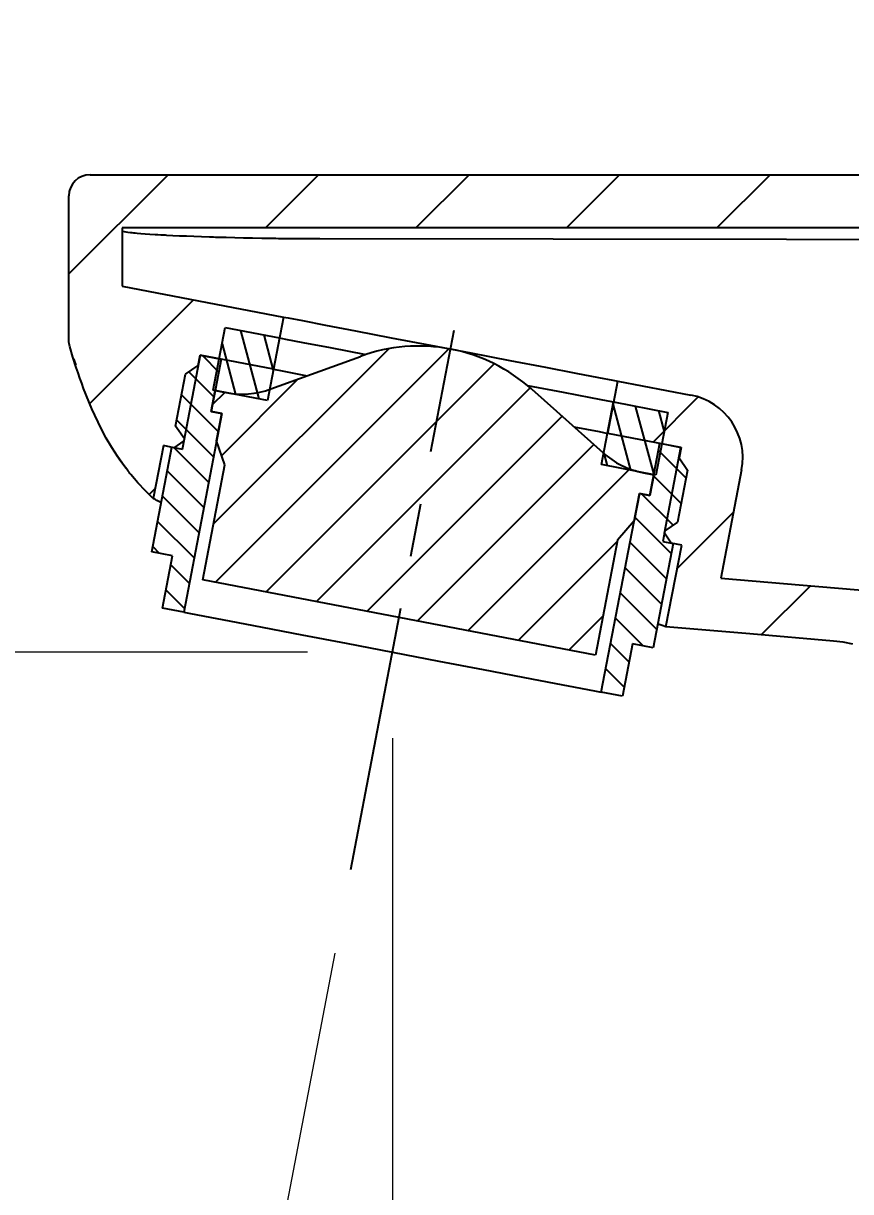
# Model space of a CAD drawing. Extents: x 0 to 1354, y 0 to 992.
# Drawn here: x 677.3 to 716.2, y 375.9 to 430.8 of the extents above; entities that cross this region are included whole.
import ezdxf

# ---------------------------------------------------------------- set-up
doc = ezdxf.new("R2010")
doc.units = 0
doc.header["$LTSCALE"] = 10
doc.header["$MEASUREMENT"] = 0
doc.header["$PDMODE"] = 3
doc.header["$PDSIZE"] = -10
doc.linetypes.add('CENTER', pattern=[2, 1.25, -0.25, 0.25, -0.25])
doc.layers.get('0').update_dxf_attribs({"linetype": 'CONTINUOUS'})
doc.layers.get('DEFPOINTS').update_dxf_attribs({"linetype": 'CONTINUOUS'})
doc.styles.add('Daelim Dimension', font='')
doc.styles.get('Daelim Dimension').set_extended_font_data('나눔고딕')
doc.dimstyles.new('DEFAULT', dxfattribs={"dimscale": 2, "dimtxt": 6, "dimasz": 2, "dimexe": 0, "dimexo": 2, "dimgap": 1, "dimtad": 1, "dimdec": 1, "dimzin": 9, "dimdsep": 46, "dimtxsty": 'Daelim Dimension', "dimcen": 0.5, "dimclrd": 5, "dimclre": 5, "dimclrt": 7, "dimadec": 1, "dimazin": 0, "dimtfac": 1, "dimtdec": 1, "dimtix": 1, "dimtmove": 0, "dimatfit": 3, "dimfxl": 1, "dimtolj": 1, "dimtzin": 1, "dimlwd": 9, "dimlwe": 9, "dimarcsym": 0})

# ---------------------------------------------------------------- blocks, each defined once
blk = doc.blocks.new('*D4')
at = {"color": 5, "lineweight": 9, "ltscale": 0.5, "transparency": 16777216}
for p, q in [((699.713, 471.394), (609.815, 471.394)), ((609.815, 467.394), (609.815, 316.775)), ((778.913, 312.775), (609.815, 312.775))]:
    blk.add_line(p, q, dxfattribs=at)
at = {"color": 5, "ltscale": 0.5, "transparency": 16777216}
for points in [[(609.149, 467.394), (610.482, 467.394), (609.815, 471.394)], [(609.149, 316.775), (610.482, 316.775), (609.815, 312.775)]]:
    blk.add_solid(points, dxfattribs=at)
at = {"layer": 'DEFPOINTS', "color": 0, "ltscale": 0.5, "transparency": 16777216}
for p in [(703.713, 471.394), (609.815, 312.775), (782.913, 312.775)]:
    blk.add_point(p, dxfattribs=at)
at = {"color": 7, "lineweight": -3, "ltscale": 0.5, "transparency": 16777216, "insert": (600.974, 392.085), "char_height": 12, "attachment_point": 5, "rotation": 90, "style": 'Daelim Dimension'}
blk.add_mtext('\\A1;158.6', dxfattribs=at)
blk = doc.blocks.new('*D5')
at = {"color": 5, "lineweight": 9, "ltscale": 0.5, "transparency": 16777216}
for p, q in [((690.623, 401.281), (649.23, 401.281)), ((649.23, 397.281), (649.23, 316.776)), ((778.913, 312.776), (649.23, 312.776))]:
    blk.add_line(p, q, dxfattribs=at)
at = {"color": 5, "ltscale": 0.5, "transparency": 16777216}
for points in [[(648.563, 397.281), (649.897, 397.281), (649.23, 401.281)], [(648.563, 316.776), (649.897, 316.776), (649.23, 312.776)]]:
    blk.add_solid(points, dxfattribs=at)
at = {"layer": 'DEFPOINTS', "color": 0, "ltscale": 0.5, "transparency": 16777216}
for p in [(694.623, 401.281), (649.23, 312.776), (782.913, 312.776)]:
    blk.add_point(p, dxfattribs=at)
at = {"color": 7, "lineweight": -3, "ltscale": 0.5, "transparency": 16777216, "insert": (640.389, 357.028), "char_height": 12, "attachment_point": 5, "rotation": 90, "style": 'Daelim Dimension'}
blk.add_mtext('\\A1;88.5', dxfattribs=at)
blk = doc.blocks.new('*D8')
at = {"color": 5, "lineweight": 9, "ltscale": 0.5, "transparency": 16777216}
for p, q in [((694.623, 397.231), (694.623, 270.467)), ((691.912, 387.135), (670.001, 272.805))]:
    blk.add_line(p, q, dxfattribs=at)
blk.add_arc((694.623, 401.281), 130.813, 260.90326, 268.24795, dxfattribs=at)
at = {"color": 5, "ltscale": 0.5, "transparency": 16777216}
for points in [[(673.825, 271.456), (674.056, 272.769), (670.001, 272.805)], [(690.633, 271.195), (690.613, 269.862), (694.623, 270.467)]]:
    blk.add_solid(points, dxfattribs=at)
at = {"layer": 'DEFPOINTS', "color": 0, "ltscale": 0.5, "transparency": 16777216}
for p in [(697.522, 416.408), (694.623, 401.331), (694.623, 401.231), (692.665, 391.064), (686.372, 270.728)]:
    blk.add_point(p, dxfattribs=at)
at = {"color": 7, "lineweight": -3, "ltscale": 0.5, "transparency": 16777216, "insert": (656.065, 285.563), "char_height": 12, "attachment_point": 5, "rotation": 341.5716, "style": 'Daelim Dimension'}
blk.add_mtext('\\A1;10.8°', dxfattribs=at)

msp = doc.modelspace()

# ---------------------------------------------------------------- linework, layer by layer
at = {"color": 1, "linetype": 'CENTER'}
for p, q in [((692.665, 391.064), (697.522, 416.408)), ((694.623, 401.331), (694.623, 401.231)), ((694.573, 401.281), (694.673, 401.281))]:
    msp.add_line(p, q, dxfattribs=at)
for points in [[(679.413, 419.049), (684.079, 423.715)], [(680.413, 423.715), (726.249, 423.715)], [(688.65, 421.215), (691.15, 423.715)], [(695.721, 421.215), (698.221, 423.715)], [(702.792, 421.215), (705.292, 423.715)], [(709.863, 421.215), (712.364, 423.715)], [(679.413, 415.92), (679.413, 422.715)], [(724.106, 421.215), (681.913, 421.215)], [(681.913, 421.215), (681.913, 418.48)], [(681.913, 421.084), (681.924, 421.072), (681.957, 421.059), (682.013, 421.045), (682.09, 421.031), (682.189, 421.017), (682.309, 421.002), (682.378, 420.995), (682.452, 420.987), (682.532, 420.979), (682.616, 420.972), (682.8, 420.956), (683.003, 420.941), (683.225, 420.925), (683.467, 420.909), (683.595, 420.902), (683.728, 420.894), (683.796, 420.89), (683.866, 420.886), (683.936, 420.882), (684.008, 420.878), (684.306, 420.863), (684.62, 420.848), (684.947, 420.834), (685.29, 420.82), (685.647, 420.807), (686.019, 420.794), (686.114, 420.791), (686.21, 420.788), (686.307, 420.785), (686.406, 420.782), (686.604, 420.776), (686.804, 420.771), (687.211, 420.76), (687.626, 420.75), (688.05, 420.742), (688.482, 420.734), (688.701, 420.731), (688.923, 420.727), (689.034, 420.726), (689.146, 420.724), (689.259, 420.723), (689.372, 420.722), (689.826, 420.717), (690.284, 420.714), (690.743, 420.711), (691.206, 420.71)], [(691.206, 420.71), (724.107, 420.672)], [(681.913, 418.48), (689.495, 417.027)], [(680.395, 412.96), (685.272, 417.837)], [(689.495, 417.027), (689.024, 414.572)], [(689.495, 417.027), (689.723, 416.984), (690.395, 416.855), (691.471, 416.649), (692.888, 416.377), (694.566, 416.055), (696.405, 415.703), (698.299, 415.34), (700.138, 414.988), (701.815, 414.666), (703.233, 414.394), (704.309, 414.188), (704.98, 414.06), (705.209, 414.016)], [(686.196, 413.587), (686.761, 416.533)], [(686.761, 416.533), (689.314, 416.044)], [(687.481, 416.395), (688.344, 413.175)], [(688.572, 416.186), (689.021, 414.512)], [(679.454, 415.635), (679.436, 415.705), (679.423, 415.776), (679.415, 415.848), (679.413, 415.92)], [(683.381, 408.504), (683.014, 408.86), (682.662, 409.235), (682.492, 409.429), (682.326, 409.627), (682.285, 409.678), (682.244, 409.729), (682.204, 409.78), (682.164, 409.831), (682.085, 409.934), (682.007, 410.038), (681.71, 410.46), (681.433, 410.893), (681.174, 411.336), (680.932, 411.788), (680.493, 412.716), (680.107, 413.673), (680.018, 413.915), (679.931, 414.159), (679.846, 414.403), (679.764, 414.648), (679.605, 415.14), (679.454, 415.635)], [(686.614, 415.767), (687.252, 413.384)], [(689.314, 416.044), (688.749, 413.097)], [(689.314, 416.044), (689.591, 415.991), (690.403, 415.835), (691.692, 415.588), (693.368, 415.267)], [(679.629, 415.064), (679.641, 415.028), (679.655, 414.987), (679.673, 414.94), (679.695, 414.885), (679.74, 414.772)], [(685.587, 415.231), (684.815, 411.204)], [(685.485, 414.741), (685.579, 415.232)], [(685.579, 415.232), (686.576, 415.041)], [(689.024, 414.572), (685.587, 415.231)], [(685.692, 415.211), (686.461, 414.441)], [(686.576, 415.041), (686.106, 412.586)], [(686.214, 407.304), (694.449, 415.539)], [(686.304, 404.566), (697.274, 415.536)], [(688.91, 413.645), (693.111, 415.178)], [(684.9, 414.344), (685.485, 414.741)], [(688.678, 404.111), (699.397, 414.831)], [(689.024, 414.572), (689.433, 414.494), (690.615, 414.267)], [(684.432, 411.904), (684.9, 414.344)], [(685.045, 414.443), (686.234, 413.254)], [(686.596, 410.514), (690.196, 414.114)], [(704.738, 411.56), (705.209, 414.016)], [(705.209, 414.016), (708.646, 413.357)], [(686.106, 412.586), (686.294, 413.568)], [(686.169, 412.916), (686.736, 413.483)], [(688.749, 413.097), (686.196, 413.587)], [(686.294, 413.568), (686.785, 413.474)], [(691.051, 403.656), (701.093, 413.698)], [(700.96, 413.812), (702.635, 413.491), (703.924, 413.244), (704.736, 413.088), (705.013, 413.035)], [(701.165, 413.634), (704.502, 410.657)], [(684.712, 413.362), (686.434, 411.64)], [(704.448, 410.089), (705.013, 413.035)], [(704.985, 412.888), (705.805, 409.829)], [(705.013, 413.035), (707.566, 412.546)], [(706.033, 412.84), (706.896, 409.62)], [(706.871, 411.152), (708.989, 413.27)], [(686.597, 412.492), (684.809, 403.161)], [(686.106, 412.586), (686.597, 412.492)], [(686.597, 412.492), (686.106, 412.586)], [(686.352, 411.215), (686.597, 412.492)], [(693.425, 403.201), (702.588, 412.365)], [(707.566, 412.546), (707.002, 409.599)], [(707.124, 412.63), (707.392, 411.633)], [(684.841, 411.301), (684.432, 411.904)], [(684.484, 412.176), (686.206, 410.454)], [(703.148, 411.865), (704.33, 411.639), (704.738, 411.56)], [(684.815, 411.204), (684.347, 410.886)], [(684.747, 410.81), (684.841, 411.301)], [(684.815, 411.204), (684.817, 411.204), (684.823, 411.203)], [(686.746, 410.081), (686.352, 411.215)], [(708.176, 410.902), (704.738, 411.56)], [(683.315, 405.993), (684.256, 410.904)], [(683.856, 410.981), (683.381, 408.504)], [(684.347, 410.886), (683.856, 410.981)], [(684.256, 410.904), (684.747, 410.81)], [(684.362, 410.883), (685.979, 409.267)], [(695.798, 402.746), (704.083, 411.031)], [(704.553, 410.636), (704.713, 410.038)], [(706.715, 408.636), (707.186, 411.091)], [(707.121, 410.752), (708.416, 409.457)], [(707.186, 411.091), (708.183, 410.9)], [(707.404, 406.875), (708.176, 410.902)], [(708.183, 410.9), (708.089, 410.409)], [(681.71, 410.463), (681.813, 410.312), (681.945, 410.13), (682.086, 409.945)], [(707.002, 409.599), (704.448, 410.089)], [(708.089, 410.409), (708.486, 409.824)], [(684.041, 409.79), (685.751, 408.08)], [(685.711, 404.68), (686.746, 410.081)], [(698.172, 402.291), (705.772, 409.891)], [(706.413, 409.712), (706.904, 409.618)], [(706.904, 409.618), (706.715, 408.636)], [(706.894, 409.565), (708.188, 408.271)], [(708.486, 409.824), (708.018, 407.384)], [(711.028, 409.846), (710.053, 404.757)], [(683.193, 408.687), (683.469, 408.963)], [(683.735, 408.308), (683.604, 408.379), (683.552, 408.407), (683.507, 408.432), (683.497, 408.438), (683.487, 408.444), (683.477, 408.449), (683.468, 408.454), (683.452, 408.463), (683.437, 408.472), (683.396, 408.496), (683.381, 408.504)], [(683.812, 408.605), (685.524, 406.893)], [(704.436, 399.4), (706.224, 408.73)], [(706.224, 408.73), (705.98, 407.453)], [(706.224, 408.73), (706.715, 408.636)], [(706.715, 408.636), (706.224, 408.73)], [(706.336, 408.709), (707.805, 407.239)], [(683.583, 407.42), (685.297, 405.706)], [(705.98, 407.453), (705.195, 406.546)], [(706.011, 407.619), (707.72, 405.91)], [(708.018, 407.384), (707.415, 406.975)], [(708.001, 405.211), (710.647, 407.856)], [(707.415, 406.975), (707.321, 406.484)], [(707.396, 406.876), (707.402, 406.875), (707.404, 406.875)], [(707.722, 406.407), (707.404, 406.875)], [(700.545, 401.837), (705.181, 406.472)], [(705.195, 406.546), (704.16, 401.144)], [(705.784, 406.432), (707.493, 404.723)], [(707.812, 406.389), (706.871, 401.479)], [(707.321, 406.484), (707.812, 406.389)], [(707.475, 402.466), (708.213, 406.313)], [(708.213, 406.313), (707.722, 406.407)], [(684.29, 405.806), (683.308, 405.995)], [(683.315, 405.993), (683.308, 405.995)], [(683.354, 406.235), (683.662, 405.927)], [(683.819, 403.351), (684.29, 405.806)], [(684.208, 405.381), (685.069, 404.52)], [(705.557, 405.246), (707.265, 403.537)], [(704.16, 401.144), (685.711, 404.68)], [(710.053, 404.757), (714.664, 404.366), (719.276, 403.976), (723.888, 403.585), (724.396, 403.542)], [(683.981, 404.194), (684.842, 403.333)], [(705.329, 404.059), (707.038, 402.35)], [(711.949, 402.087), (714.262, 404.4)], [(684.809, 403.161), (683.819, 403.351)], [(684.809, 403.161), (685.055, 403.114), (685.781, 402.975), (686.95, 402.751), (688.504, 402.453), (690.365, 402.097), (692.439, 401.699), (694.623, 401.281)], [(702.919, 401.382), (704.51, 402.973)], [(705.102, 402.872), (706.406, 401.568)], [(707.475, 402.466), (707.475, 402.466), (707.474, 402.466), (707.473, 402.467), (707.472, 402.467), (707.467, 402.469), (707.461, 402.471), (707.443, 402.477), (707.418, 402.485), (707.346, 402.508), (707.247, 402.541), (707.105, 402.588)], [(715.343, 401.8), (711.409, 402.133), (707.475, 402.466)], [(704.874, 401.685), (705.735, 400.824)], [(705.897, 401.666), (705.426, 399.21)], [(706.879, 401.477), (705.897, 401.666)], [(706.879, 401.477), (706.871, 401.479)], [(716.25, 401.661), (715.799, 401.745), (715.343, 401.8)], [(715.343, 401.8), (715.343, 401.8)], [(694.623, 401.281), (696.806, 400.862), (698.881, 400.465), (700.741, 400.108), (702.295, 399.81), (703.464, 399.586), (704.19, 399.447), (704.436, 399.4)], [(704.647, 400.498), (705.508, 399.637)], [(705.426, 399.21), (704.436, 399.4)]]:
    msp.add_lwpolyline(points)
for points in [[(680.413, 423.715), (679.86, 423.715), (679.413, 423.268), (679.413, 422.715)], [(697.352, 415.522), (695.933, 415.792), (694.467, 415.673), (693.111, 415.178)], [(701.165, 413.634), (700.088, 414.596), (698.77, 415.248), (697.352, 415.522)], [(686.785, 413.474), (687.496, 413.338), (688.23, 413.397), (688.91, 413.645)], [(711.028, 409.846), (711.34, 411.473), (710.273, 413.045), (708.646, 413.357)], [(704.502, 410.657), (705.042, 410.175), (705.702, 409.848), (706.413, 409.712)]]:
    msp.add_open_spline(points, degree=3)

# ---------------------------------------------------------------- dimensions: what is measured, and where the dimension line sits
at = {"color": 5, "lineweight": -3, "ltscale": 0.5}
for base, p1, p2, picture, middle in [((609.815, 312.775), (703.713, 471.394), (782.913, 312.775), '*D4', (609.815, 392.085)), ((649.23, 312.776), (694.623, 401.281), (782.913, 312.776), '*D5', (649.23, 357.028))]:
    dim = msp.add_linear_dim(base=base, p1=p1, p2=p2, angle=90, dimstyle='DEFAULT', dxfattribs=at)
    dim.commit()
    dim.dimension.update_dxf_attribs({"geometry": picture, "text_midpoint": middle, "dimtype": 160})
dim = msp.add_angular_dim_2l(base=(686.372, 270.728), line1=((692.665, 391.064), (697.522, 416.408)), line2=((694.623, 401.331), (694.623, 401.231)), dimstyle='DEFAULT', dxfattribs=at)
dim.commit()
dim.dimension.update_dxf_attribs({"geometry": '*D8', "text_midpoint": (653.27, 277.175), "dimtype": 162})

doc.saveas('drawing.dxf')
